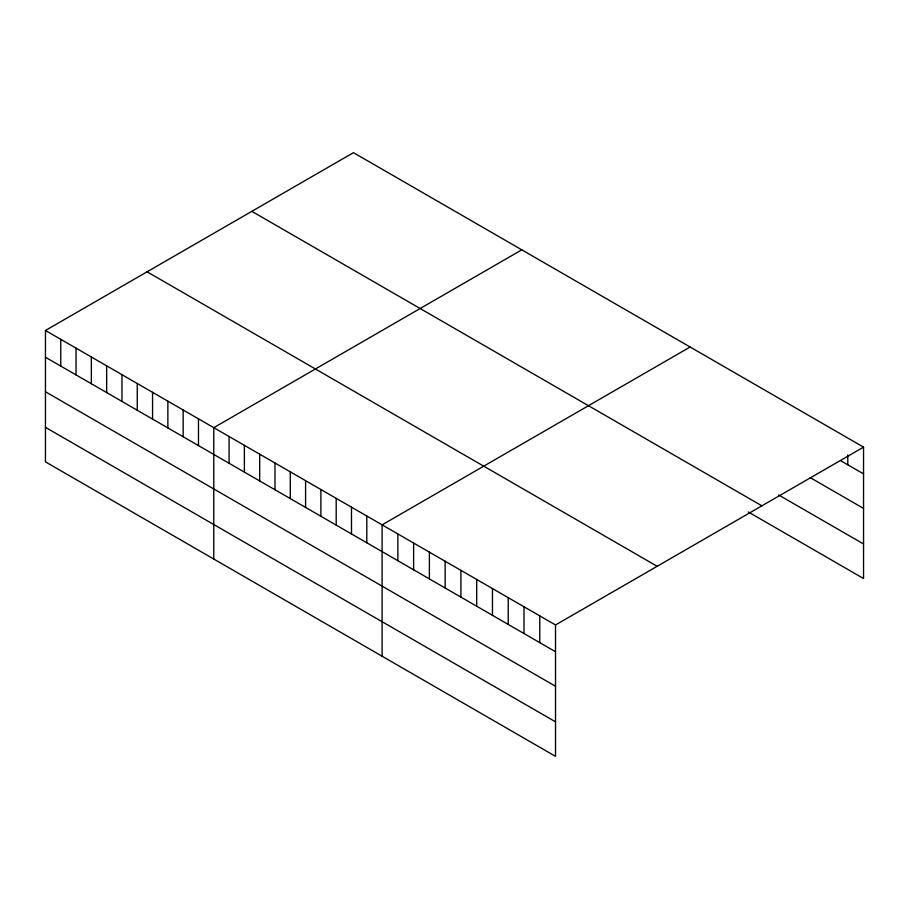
<?xml version="1.0" encoding="UTF-8"?>
<svg xmlns="http://www.w3.org/2000/svg" width="909" height="909" viewBox="0 0 909 909"><rect width="100%" height="100%" fill="white"/><g stroke="black" fill="none" stroke-linecap="round" stroke-linejoin="round"><path stroke-width="1.36" d="M45.45 330.49L555.524 624.972L555.524 756.345L45.45 461.863L45.45 330.49L353.476 152.655L863.55 447.137L863.55 578.51L748.334 511.994M521.8 249.827L213.774 427.673L213.774 559.046M690.124 347.011L382.098 524.857L382.098 656.218M555.524 624.972L863.55 447.137M840.507 460.59L863.55 473.896M810.192 477.611L863.55 508.415M778.661 494.973L863.55 543.98M251.827 211.343L761.901 505.824M147.099 271.802L657.173 566.296M45.45 357.248L555.524 651.73M45.45 391.768L555.524 686.25M45.45 427.344L555.524 721.826M847.779 454.932L847.779 464.783M539.753 615.87L539.753 642.629M523.993 606.769L523.993 633.528M508.222 597.668L508.222 624.426M492.462 588.566L492.462 615.325M476.691 579.465L476.691 606.223M460.92 570.363L460.92 597.111M445.16 561.262L445.16 588.009M429.389 552.161L429.389 578.908M413.629 543.059L413.629 569.807M397.858 533.958L397.858 560.705M366.793 516.017L366.793 542.775M351.488 507.188L351.488 533.935M336.194 498.348L336.194 525.107M320.888 489.519L320.888 516.267M305.583 480.679L305.583 507.427M290.289 471.839L290.289 498.598M274.984 463.011L274.984 489.758M259.679 454.17L259.679 480.929M244.373 445.342L244.373 472.089M229.079 436.502L229.079 463.26M198.469 418.833L198.469 445.592M183.163 410.004L183.163 436.752M167.87 401.164L167.87 427.923M152.564 392.336L152.564 419.083M137.259 383.496L137.259 410.254M121.965 374.667L121.965 401.414M106.66 365.827L106.66 392.586M91.355 356.998L91.355 383.746M76.049 348.158L76.049 374.917M60.755 339.33L60.755 366.077"/></g></svg>
